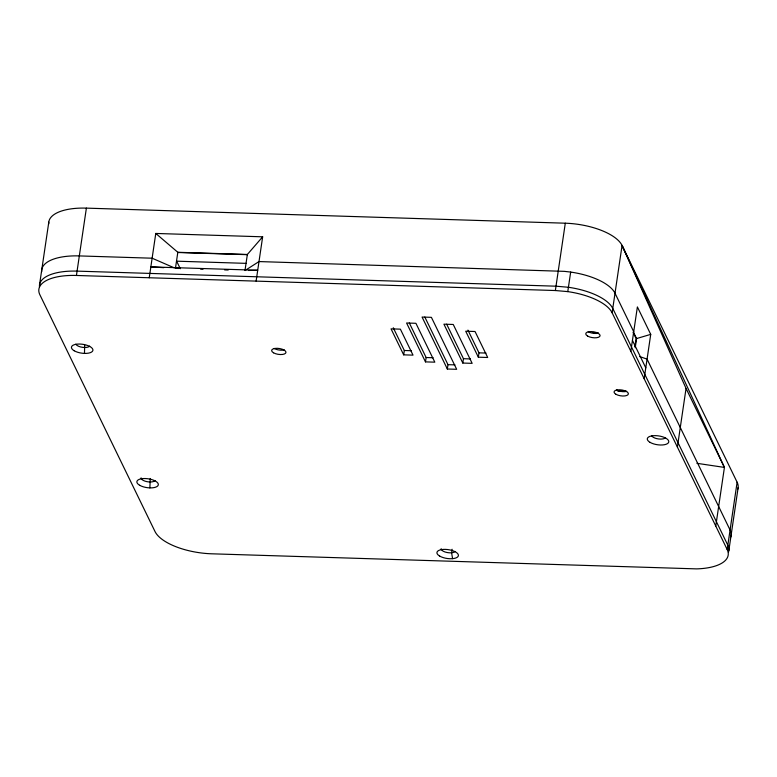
<?xml version="1.0" encoding="UTF-8"?>
<svg xmlns="http://www.w3.org/2000/svg" width="777" height="777" viewBox="0 0 777 777"><rect width="100%" height="100%" fill="white"/><g stroke="black" fill="none" stroke-linecap="round" stroke-linejoin="round"><path stroke-width="1.17" d="M39.491 285.11L48.796 222.125M737.12 482.216L727.185 549.543A48.184 19.823 8.4 0 1 696.629 568.881L211.8 553.807A48.184 19.823 8.4 0 1 155.021 531.546L39.88 294.784A48.184 19.823 8.4 0 1 76.437 275.466L86.383 208.129L565.297 223.203A48.174 19.823 8.4 0 1 622.066 245.454L737.12 482.216A48.184 19.823 8.4 0 1 737.771 489.238M84.693 345.153L84.47 353.399M149.242 277.758L155.779 233.45L262.655 236.81L256.109 281.119M155.779 233.45L177.816 252.282L175.447 268.356L179.04 268.473M150.272 478.477L149.874 487.888M244.978 270.542L247.358 254.477L262.655 236.81M403.681 354.846L391.045 328.856L400.378 329.157L413.014 355.138L403.681 354.846L404.322 350.495L393.269 327.768M425.485 361.878L406.585 322.999L415.918 323.3L434.819 362.169L425.485 361.878L426.126 357.527L409.324 322.979M447.338 369.007L422.066 317.045L431.4 317.337L456.672 369.308L447.338 369.007L447.979 364.666L424.815 317.026M462.82 363.053L443.92 324.174L453.253 324.475L472.154 363.345L462.82 363.053L463.461 358.702L446.658 324.155M478.35 357.197L465.714 331.206L475.048 331.507L487.684 357.488L478.35 357.197L478.991 352.845L467.939 330.108M452.107 549.271L451.592 552.787L452.583 558.663M76.437 275.466L555.361 290.53L565.297 223.203M727.185 549.543L612.13 312.791A48.174 19.823 8.4 0 0 567.783 291.618L570.668 272.076L564.423 271.358L258.994 261.567L245.979 269.901M612.13 312.791L622.066 245.454L724.426 467.414L715.772 526.058M630.837 351.243L637.383 306.934L650.728 334.372L644.182 378.681M634.926 346.659L636.12 338.549L633.051 332.245M635.227 347.746L636.586 338.558L633.517 332.255M677.398 447.066L686.052 388.422L622.066 245.454M728.845 550.534L738.15 487.548M636.586 338.558L650.728 334.372M248.455 270.464L257.711 270.26L150.845 266.899L163.733 267.667M177.816 252.282L247.358 254.477M177.914 252.496L247.455 254.681M246.173 263.364L176.632 261.179L180.293 268.706M200.621 269.153L203.02 269.221M224.602 269.901L228.195 270.017M593.133 332.537L597.834 332.682M404.322 350.495L411.324 350.718M478.991 352.845L485.994 353.069M426.126 357.527L433.129 357.75M463.461 358.702L470.464 358.925M447.979 364.666L454.982 364.889M617.598 390.977L626.048 391.249M555.361 290.53L567.783 291.618M696.901 463.306L724.426 467.414L686.052 388.422M639.568 356.507L647.066 359.129L730.069 530.001A48.184 19.823 8.4 0 1 730.38 537.839M174.33 267.871L152.127 258.207L79.322 255.915A48.184 19.823 8.4 0 0 41.715 271.649M633.721 331.692L615.015 293.24A48.174 19.823 8.4 0 0 570.668 272.076M632.439 340.384L645.784 367.822M728.467 552.224A48.184 19.823 8.4 0 0 727.826 545.201L612.771 308.44A48.174 19.823 8.4 0 0 568.424 287.276L556.002 286.189L77.078 271.124A48.184 19.823 8.4 0 0 39.472 286.859M89.656 346.124A7.226 2.972 8.4 0 1 82.488 347.329A7.226 2.972 8.4 0 1 75.835 344.153M665.5 437.723A7.226 2.972 8.4 0 1 658.333 438.927A7.226 2.972 8.4 0 1 651.68 435.751M155.06 480.623A7.226 2.972 8.4 0 1 146.96 481.662A7.226 2.972 8.4 0 1 141.084 477.845M455.137 551.466A7.226 2.972 8.4 0 1 447.037 552.515A7.226 2.972 8.4 0 1 441.161 548.698M284.265 349.893A7.226 2.972 8.4 0 1 274.155 348.455M598.377 333.168A7.226 2.972 8.4 0 1 588.257 331.721M626.68 391.365A7.226 2.972 8.4 0 1 616.559 389.928M48.776 223.863A48.184 19.823 8.4 0 1 86.383 208.129M74.233 350.777A10.839 4.458 8.4 0 0 92.424 351.35A10.839 4.458 8.4 0 0 79.914 344.046A10.839 4.458 8.4 0 0 74.233 350.777M650.077 442.375A10.839 4.458 8.4 0 0 668.269 442.948A10.839 4.458 8.4 0 0 655.759 435.644A10.839 4.458 8.4 0 0 650.077 442.375M139.646 485.266A10.839 4.458 8.4 0 0 157.828 485.839A10.839 4.458 8.4 0 0 145.328 478.535A10.839 4.458 8.4 0 0 139.646 485.266M439.714 556.109A10.839 4.458 8.4 0 0 457.906 556.682A10.839 4.458 8.4 0 0 445.396 549.378A10.839 4.458 8.4 0 0 439.714 556.109M273.514 352.797A7.226 2.972 8.4 0 0 285.635 353.176A7.226 2.972 8.4 0 0 277.302 348.31A7.226 2.972 8.4 0 0 273.514 352.797M587.616 336.072A7.226 2.972 8.4 0 0 599.747 336.451A7.226 2.972 8.4 0 0 591.404 331.585A7.226 2.972 8.4 0 0 587.616 336.072M615.918 394.269A7.226 2.972 8.4 0 0 628.049 394.648A7.226 2.972 8.4 0 0 619.706 389.782A7.226 2.972 8.4 0 0 615.918 394.269"/></g></svg>
